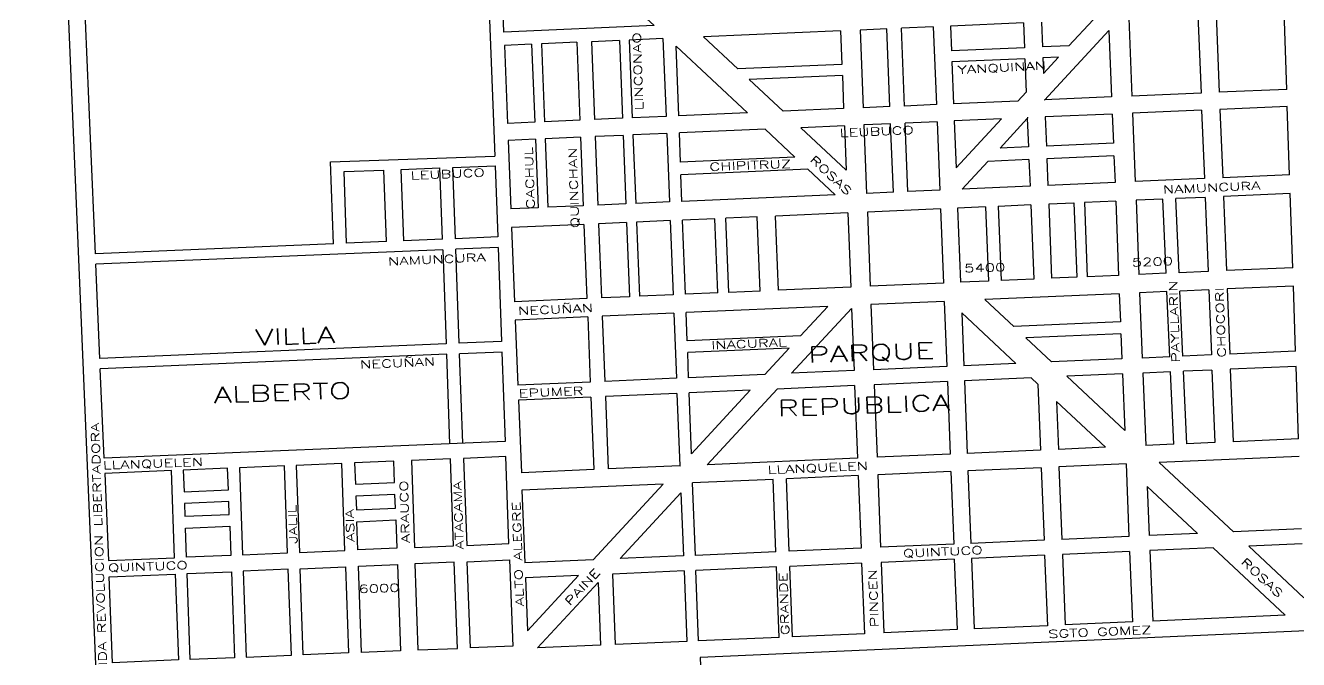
# Model space of a CAD drawing. Header units: millimetres. Extents: x 4374322 to 4409026, y 6503580 to 6534206.
# Drawn here: x 4379236 to 4380827, y 6523729 to 6524521 of the extents above; entities that cross this region are included whole.
import ezdxf

# ---------------------------------------------------------------- set-up
doc = ezdxf.new("R2010")
doc.units = ezdxf.units.MM
for name, color, linetype in [('LINEA CALLE', 252, 'Continuous'), ('NOMBRE BARRIO', 8, 'Continuous'), ('NOMBRE CALLE', 252, 'Continuous')]:
    doc.layers.add(name, color=color, linetype=linetype)
doc.styles.add('ROMANS', font='romans')

msp = doc.modelspace()

# ---------------------------------------------------------------- linework, layer by layer
at = {"layer": 'LINEA CALLE', "transparency": 33554687}
for p, q in [((4380700.8, 6524534.3), (4380704.7, 6524436.9)), ((4380723.7, 6524535.3), (4380727.5, 6524437.9)), ((4380811.8, 6524441.6), (4380808.5, 6524539)), ((4380312, 6524517.3), (4380278.7, 6524515.8)), ((4380278.7, 6524515.8), (4380282.5, 6524418.5)), ((4380315.9, 6524420), (4380312, 6524517.3)), ((4380370.1, 6524519.8), (4380330.2, 6524518.1)), ((4380334.1, 6524420.8), (4380330.2, 6524518.1)), ((4380370.1, 6524519.8), (4380374, 6524422.5)), ((4380482.9, 6524524.8), (4380391.5, 6524520.8)), ((4380391.5, 6524520.8), (4380392.7, 6524489.7)), ((4380482.9, 6524524.8), (4380484.1, 6524493.7)), ((4380505.3, 6524525.7), (4380506.5, 6524494.6)), ((4380509.1, 6524428.2), (4380589.6, 6524515.2)), ((4380539.7, 6524496.1), (4380569.8, 6524528.6)), ((4380589.6, 6524515.2), (4380592.9, 6524432.1)), ((4380614.5, 6524530.5), (4380618.3, 6524433.2)), ((4379924.6, 6524500.4), (4379880.4, 6524498.5)), ((4379924.6, 6524500.4), (4379928.4, 6524403.1)), ((4379977.9, 6524502.7), (4379942.9, 6524501.2)), ((4379942.9, 6524501.2), (4379946.7, 6524403.9)), ((4379977.9, 6524502.7), (4379981.8, 6524405.4)), ((4380032.3, 6524505.1), (4379990.1, 6524503.3)), ((4379990.1, 6524503.3), (4379994, 6524405.9)), ((4380032.3, 6524505.1), (4380036.1, 6524407.8)), ((4380254.3, 6524514.8), (4380083, 6524507.3)), ((4380083, 6524507.3), (4380126, 6524467.1)), ((4380254.3, 6524514.8), (4380256, 6524472.7)), ((4379868.2, 6524497.9), (4379834.2, 6524496.5)), ((4379834.2, 6524496.5), (4379838, 6524399.1)), ((4379868.2, 6524497.9), (4379872, 6524400.6)), ((4379880.4, 6524498.5), (4379884.2, 6524401.1)), ((4380048.7, 6524495.7), (4380138, 6524412.2)), ((4380052, 6524408.5), (4380048.7, 6524495.7)), ((4380484.1, 6524493.7), (4380392.7, 6524489.7)), ((4380539.7, 6524496.1), (4380506.5, 6524494.6)), ((4380256, 6524472.7), (4380126, 6524467.1)), ((4380484.7, 6524479.9), (4380393.2, 6524475.9)), ((4380393.2, 6524475.9), (4380395.3, 6524423.4)), ((4380484.7, 6524479.9), (4380486.3, 6524438.3)), ((4380526.5, 6524481.7), (4380507, 6524480.9)), ((4380507, 6524480.9), (4380507.8, 6524461.5)), ((4380507.8, 6524461.5), (4380526.5, 6524481.7)), ((4380256.5, 6524459), (4380140.1, 6524453.9)), ((4380140.1, 6524453.9), (4380182.7, 6524414.2)), ((4380256.5, 6524459), (4380258.1, 6524417.5)), ((4380475.8, 6524427), (4380486.3, 6524438.3)), ((4380704.7, 6524436.9), (4380618.3, 6524433.2)), ((4380811.8, 6524441.6), (4380727.5, 6524437.9)), ((4380315.9, 6524420), (4380282.5, 6524418.5)), ((4380374, 6524422.5), (4380334.1, 6524420.8)), ((4380475.8, 6524427), (4380395.3, 6524423.4)), ((4380592.9, 6524432.1), (4380509.1, 6524428.4)), ((4380509.1, 6524428.4), (4380509.1, 6524428.2)), ((4380812.5, 6524420.3), (4380728.4, 6524416.6)), ((4380815.4, 6524334.7), (4380812.5, 6524420.3)), ((4379981.8, 6524405.4), (4379946.7, 6524403.9)), ((4380036.1, 6524407.8), (4379994, 6524405.9)), ((4380138, 6524412.2), (4380052, 6524408.5)), ((4380258.1, 6524417.5), (4380182.7, 6524414.2)), ((4380455.2, 6524404.7), (4380396.1, 6524402.1)), ((4380398.5, 6524343.4), (4380455.2, 6524404.7)), ((4380453.5, 6524368.1), (4380487.6, 6524405)), ((4380488.7, 6524406.1), (4380487.6, 6524406.1)), ((4380487.6, 6524405), (4380489, 6524369.6)), ((4380593.8, 6524410.7), (4380509.9, 6524407.1)), ((4380509.9, 6524407.1), (4380511.4, 6524370.6)), ((4380593.8, 6524410.7), (4380595.2, 6524374.3)), ((4380705.5, 6524415.6), (4380619.2, 6524411.8)), ((4380619.2, 6524411.8), (4380622.6, 6524326.3)), ((4380705.5, 6524415.6), (4380708.9, 6524330.1)), ((4380728.4, 6524416.6), (4380731.8, 6524331.1)), ((4379872, 6524400.6), (4379838, 6524399.1)), ((4379928.4, 6524403.1), (4379884.2, 6524401.1)), ((4380159.9, 6524391.8), (4380052.8, 6524387.1)), ((4380159.9, 6524391.8), (4380197.2, 6524356.9)), ((4380259, 6524396.1), (4380204.5, 6524393.7)), ((4380204.5, 6524393.7), (4380261.2, 6524340.8)), ((4380259, 6524396.1), (4380261.2, 6524340.8)), ((4380316.8, 6524398.6), (4380283.4, 6524397.2)), ((4380283.4, 6524397.2), (4380286.7, 6524311.6)), ((4380320.3, 6524313.1), (4380316.8, 6524398.6)), ((4380374.8, 6524401.2), (4380335, 6524399.4)), ((4380338.5, 6524313.9), (4380335, 6524399.4)), ((4380374.8, 6524401.2), (4380378.2, 6524315.6)), ((4380396.1, 6524402.1), (4380398.5, 6524343.4)), ((4379872.9, 6524379.3), (4379838.8, 6524377.8)), ((4379838.8, 6524377.8), (4379842.2, 6524292.2)), ((4379872.9, 6524379.3), (4379876.3, 6524293.7)), ((4379929.3, 6524381.7), (4379885.1, 6524379.8)), ((4379885.1, 6524379.8), (4379888.5, 6524294.3)), ((4379929.3, 6524381.7), (4379932.7, 6524296.2)), ((4379982.6, 6524384.1), (4379947.6, 6524382.5)), ((4379947.6, 6524382.5), (4379950.9, 6524297)), ((4379982.6, 6524384.1), (4379986, 6524298.5)), ((4380037, 6524386.4), (4379994.8, 6524384.6)), ((4379994.8, 6524384.6), (4379998.2, 6524299)), ((4380037, 6524386.4), (4380040.4, 6524300.9)), ((4380054.2, 6524350.7), (4380052.8, 6524387.1)), ((4380595.2, 6524374.3), (4380511.4, 6524370.6)), ((4380197.2, 6524356.9), (4380053.9, 6524350.7)), ((4380489, 6524369.6), (4380453.5, 6524368.1)), ((4380595.8, 6524358.5), (4380512, 6524354.8)), ((4380595.8, 6524358.5), (4380597.2, 6524325.2)), ((4380213.3, 6524341.8), (4380054.6, 6524334.9)), ((4380213.3, 6524341.8), (4380247.4, 6524309.9)), ((4380406.1, 6524316.8), (4380438.3, 6524351.6)), ((4380489.7, 6524353.9), (4380438.3, 6524351.6)), ((4380489.7, 6524353.9), (4380491, 6524320.5)), ((4380512, 6524354.8), (4380513.3, 6524321.5)), ((4380056, 6524301.6), (4380054.8, 6524334.9)), ((4380597.2, 6524325.2), (4380513.3, 6524321.5)), ((4380708.9, 6524330.1), (4380622.6, 6524326.3)), ((4380815.4, 6524334.7), (4380731.8, 6524331.1)), ((4380247.4, 6524309.9), (4380056, 6524301.6)), ((4380320.3, 6524313.1), (4380286.7, 6524311.6)), ((4380378.2, 6524315.6), (4380338.5, 6524313.9)), ((4380491, 6524320.5), (4380406.1, 6524316.8)), ((4380816.2, 6524311.3), (4380732.7, 6524307.6)), ((4380819.3, 6524218.6), (4380816.2, 6524311.3)), ((4379876.3, 6524293.7), (4379842.2, 6524292.2)), ((4379932.7, 6524296.2), (4379888.5, 6524294.3)), ((4379986, 6524298.5), (4379950.9, 6524297)), ((4380040.4, 6524300.9), (4379998.2, 6524299)), ((4380435.5, 6524294.7), (4380400.5, 6524293.1)), ((4380400.5, 6524293.1), (4380404.1, 6524200.5)), ((4380435.5, 6524294.9), (4380439.2, 6524202)), ((4380491.9, 6524297.1), (4380451.3, 6524295.3)), ((4380451.3, 6524295.5), (4380454.9, 6524202.7)), ((4380491.9, 6524297.1), (4380495.6, 6524204.5)), ((4380545.8, 6524299.5), (4380514.3, 6524298.1)), ((4380514.3, 6524298.1), (4380517.9, 6524205.4)), ((4380545.7, 6524299.7), (4380549.4, 6524206.8)), ((4380598.1, 6524301.8), (4380559, 6524300)), ((4380559, 6524300.2), (4380562.6, 6524207.4)), ((4380598.1, 6524301.8), (4380601.7, 6524209.1)), ((4380656.9, 6524304.3), (4380623.5, 6524302.9)), ((4380623.5, 6524302.9), (4380627.1, 6524210.2)), ((4380661, 6524211.7), (4380656.9, 6524304.3)), ((4380709.8, 6524306.6), (4380673.2, 6524305)), ((4380677.4, 6524212.4), (4380673.2, 6524305)), ((4380709.8, 6524306.6), (4380713.5, 6524214)), ((4380732.7, 6524307.6), (4380736.4, 6524215)), ((4380041.3, 6524277.5), (4379999.1, 6524275.6)), ((4380041.3, 6524277.5), (4380044.9, 6524184.8)), ((4380097.2, 6524279.9), (4380056.9, 6524278.1)), ((4380060.4, 6524185.5), (4380056.9, 6524278.1)), ((4380100.7, 6524187.2), (4380097.2, 6524279.9)), ((4380150.1, 6524282.2), (4380111, 6524280.5)), ((4380114.5, 6524187.8), (4380111, 6524280.5)), ((4380153.6, 6524189.5), (4380150.1, 6524282.2)), ((4380263.3, 6524287.1), (4380172.9, 6524283.2)), ((4380176.5, 6524190.5), (4380172.9, 6524283.2)), ((4380263.3, 6524287.1), (4380267, 6524194.5)), ((4380379.1, 6524292.2), (4380287.7, 6524288.2)), ((4380287.7, 6524288.2), (4380291.3, 6524195.5)), ((4380379.1, 6524292.2), (4380382.8, 6524199.5)), ((4379933.6, 6524272.8), (4379843.2, 6524268.8)), ((4379843.2, 6524268.8), (4379846.8, 6524176.1)), ((4379933.6, 6524272.8), (4379937.2, 6524180.1)), ((4379986.9, 6524275.1), (4379951.9, 6524273.6)), ((4379951.9, 6524273.6), (4379955.5, 6524180.9)), ((4379986.9, 6524275.1), (4379990.6, 6524182.4)), ((4379999.1, 6524275.6), (4380002.8, 6524182.9)), ((4380713.5, 6524214), (4380677.4, 6524212.4)), ((4380819.3, 6524218.6), (4380736.4, 6524215)), ((4380382.8, 6524199.5), (4380291.3, 6524195.5)), ((4380439.2, 6524202), (4380404.1, 6524200.5)), ((4380495.6, 6524204.5), (4380454.9, 6524202.7)), ((4380549.4, 6524206.8), (4380517.9, 6524205.4)), ((4380601.7, 6524209.1), (4380562.6, 6524207.4)), ((4380661, 6524211.7), (4380627.1, 6524210.2)), ((4379990.6, 6524182.4), (4379955.5, 6524180.9)), ((4380044.9, 6524184.8), (4380002.8, 6524182.9)), ((4380100.7, 6524187.2), (4380060.4, 6524185.5)), ((4380153.6, 6524189.5), (4380114.5, 6524187.8)), ((4380267, 6524194.5), (4380176.5, 6524190.5)), ((4380602.6, 6524186.2), (4380434.4, 6524178.8)), ((4380602.6, 6524186.2), (4380604, 6524150.9)), ((4380662, 6524188.8), (4380628, 6524187.3)), ((4380628, 6524187.3), (4380631.3, 6524105.8)), ((4380665.7, 6524107.3), (4380662, 6524188.8)), ((4380714.4, 6524191.1), (4380678.4, 6524189.5)), ((4380682, 6524108), (4380678.4, 6524189.5)), ((4380714.4, 6524191.1), (4380717.6, 6524109.6)), ((4380820.1, 6524195.7), (4380737.3, 6524192.1)), ((4380737.3, 6524192.1), (4380740.5, 6524110.6)), ((4380822.8, 6524114.2), (4380820.1, 6524195.7)), ((4379937.2, 6524180.1), (4379846.8, 6524176.1)), ((4380238.3, 6524170.3), (4380061.3, 6524162.6)), ((4380193.1, 6524086.7), (4380268, 6524167.6)), ((4380204.2, 6524133.4), (4380238.3, 6524170.3)), ((4380268, 6524167.6), (4380271.1, 6524090.1)), ((4380383.7, 6524176.6), (4380292.2, 6524172.6)), ((4380292.2, 6524172.6), (4380295.5, 6524091.2)), ((4380383.7, 6524176.6), (4380386.9, 6524095.2)), ((4380434.4, 6524178.8), (4380470.6, 6524145.1)), ((4379938.2, 6524157.2), (4379847.7, 6524153.2)), ((4379847.7, 6524153.2), (4379850.9, 6524071.8)), ((4379938.2, 6524157.2), (4379941.4, 6524075.7)), ((4380045.9, 6524161.9), (4379956.4, 6524158)), ((4379956.4, 6524158), (4379959.7, 6524076.5)), ((4380045.9, 6524161.9), (4380049.1, 6524080.4)), ((4380062.6, 6524127.3), (4380061.3, 6524162.6)), ((4380405.6, 6524162.1), (4380408.2, 6524096.1)), ((4380405.6, 6524162.1), (4380473.2, 6524098.9)), ((4380604, 6524150.9), (4380470.6, 6524145.1)), ((4380204.2, 6524133.4), (4380062.6, 6524127.3)), ((4380604.6, 6524136.2), (4380485.7, 6524131)), ((4380604.6, 6524136.2), (4380605.9, 6524104.7)), ((4380189.9, 6524118.1), (4380063.2, 6524112.5)), ((4380159.6, 6524085.2), (4380189.9, 6524118.1)), ((4380485.7, 6524131), (4380517.9, 6524100.9)), ((4380064.4, 6524081.1), (4380063.2, 6524112.5)), ((4380605.9, 6524104.7), (4380517.9, 6524100.9)), ((4380665.7, 6524107.3), (4380631.3, 6524105.8)), ((4380717.6, 6524109.6), (4380682, 6524108)), ((4380822.8, 6524114.2), (4380740.5, 6524110.6)), ((4380271.1, 6524090.1), (4380193.1, 6524086.7)), ((4380386.9, 6524095.2), (4380295.5, 6524091.2)), ((4380473.2, 6524098.9), (4380408.2, 6524096.1)), ((4380606.6, 6524085.9), (4380537.2, 6524082.9)), ((4380606.6, 6524085.9), (4380609.4, 6524015.3)), ((4380666.5, 6524088.5), (4380632, 6524087)), ((4380632, 6524087), (4380635.6, 6523996.4)), ((4380670.6, 6523997.9), (4380666.5, 6524088.5)), ((4380718.4, 6524090.8), (4380682.9, 6524089.2)), ((4380686.9, 6523998.6), (4380682.9, 6524089.2)), ((4380718.4, 6524090.8), (4380722, 6524000.1)), ((4380823.4, 6524095.3), (4380741.2, 6524091.8)), ((4380741.2, 6524091.8), (4380744.8, 6524001.1)), ((4380826.5, 6524004.7), (4380823.4, 6524095.3)), ((4379941.4, 6524075.7), (4379850.9, 6524071.8)), ((4380049.1, 6524080.4), (4379959.7, 6524076.5)), ((4380159.6, 6524085.2), (4380064.4, 6524081.1)), ((4380271.8, 6524071.3), (4380174.9, 6524067)), ((4380271.8, 6524071.3), (4380275.4, 6523980.6)), ((4380387.7, 6524076.3), (4380296.2, 6524072.3)), ((4380296.2, 6524072.3), (4380299.8, 6523981.7)), ((4380387.7, 6524076.3), (4380391.2, 6523985.7)), ((4380492.5, 6524080.9), (4380409, 6524077.3)), ((4380409, 6524077.3), (4380412.6, 6523986.6)), ((4380492.5, 6524080.9), (4380500.8, 6524073.2)), ((4380500.8, 6524073.2), (4380504, 6523990.6)), ((4380537.2, 6524082.9), (4380609.4, 6524015.3)), ((4379942.1, 6524056.9), (4379851.7, 6524052.9)), ((4379942.1, 6524056.9), (4379945.7, 6523966.3)), ((4380049.8, 6524061.6), (4379960.4, 6524057.7)), ((4379960.4, 6524057.7), (4379964, 6523967.1)), ((4380049.8, 6524061.6), (4380053.4, 6523971)), ((4380141.4, 6524065.6), (4380065.1, 6524062.3)), ((4380068, 6523986.2), (4380065.1, 6524062.3)), ((4380068, 6523986.2), (4380141.4, 6524065.6)), ((4380087.4, 6523972.4), (4380174.9, 6524067)), ((4379851.7, 6524052.9), (4379855.3, 6523962.3)), ((4380524, 6524051.4), (4380526.4, 6523991.6)), ((4380524, 6524051.4), (4380585.3, 6523994.2)), ((4380504, 6523990.6), (4380412.6, 6523986.6)), ((4380585.3, 6523994.2), (4380526.4, 6523991.6)), ((4380670.6, 6523997.9), (4380635.6, 6523996.4)), ((4380722, 6524000.1), (4380686.9, 6523998.6)), ((4380826.5, 6524004.7), (4380744.8, 6524001.1)), ((4380275.4, 6523980.6), (4380087.4, 6523972.4)), ((4380391.2, 6523985.7), (4380299.8, 6523981.7)), ((4380827.2, 6523982.8), (4380652.4, 6523975.2)), ((4380652.4, 6523975.2), (4380745.2, 6523888.4)), ((4379945.7, 6523966.3), (4379855.3, 6523962.3)), ((4380053.4, 6523971), (4379964, 6523967.1)), ((4380053.4, 6523970.5), (4380053.8, 6523971)), ((4380276.3, 6523958.8), (4380186.6, 6523954.8)), ((4380276.3, 6523958.8), (4380279.9, 6523868.1)), ((4380392.1, 6523963.8), (4380300.7, 6523959.8)), ((4380300.7, 6523959.8), (4380304.2, 6523869.2)), ((4380392.1, 6523963.8), (4380395.7, 6523873.2)), ((4380504.9, 6523968.7), (4380413.4, 6523964.7)), ((4380413.4, 6523964.7), (4380417, 6523874.1)), ((4380504.9, 6523968.7), (4380508.5, 6523878.1)), ((4380611.1, 6523973.4), (4380527.2, 6523969.7)), ((4380527.2, 6523969.7), (4380530.8, 6523879.1)), ((4380611.1, 6523973.4), (4380614.6, 6523882.7)), ((4380032.7, 6523948.1), (4379856.1, 6523940.4)), ((4379945.1, 6523853.5), (4380032.7, 6523948.1)), ((4380169.8, 6523954.1), (4380069.3, 6523949.7)), ((4380072.8, 6523859.1), (4380069.3, 6523949.7)), ((4380173.3, 6523863.5), (4380169.8, 6523954.1)), ((4380190, 6523864.2), (4380186.6, 6523954.8)), ((4380637.6, 6523945.3), (4380700.5, 6523886.5)), ((4380637.6, 6523945.3), (4380640, 6523883.8)), ((4379856.1, 6523940.4), (4379859.7, 6523849.8)), ((4379978.7, 6523855), (4380054.7, 6523937.1)), ((4380054.7, 6523937.1), (4380057.9, 6523858.4)), ((4380614.6, 6523882.7), (4380530.8, 6523879.1)), ((4380700.5, 6523886.5), (4380640, 6523883.8)), ((4380830.3, 6523892.1), (4380745.2, 6523888.4)), ((4380173.3, 6523863.5), (4380072.8, 6523859.1)), ((4380279.9, 6523868.1), (4380190, 6523864.2)), ((4380395.7, 6523873.2), (4380304.2, 6523869.2)), ((4380508.5, 6523878.1), (4380417, 6523874.1)), ((4380615.4, 6523863.9), (4380531.6, 6523860.2)), ((4380615.4, 6523863.9), (4380618.9, 6523775.8)), ((4380719.8, 6523868.4), (4380640.8, 6523865)), ((4380640.8, 6523865), (4380644.3, 6523776.9)), ((4380719.8, 6523868.4), (4380810, 6523784.2)), ((4380830.9, 6523873.3), (4380764.5, 6523870.4)), ((4380764.5, 6523870.4), (4380833.2, 6523806.2)), ((4379945.1, 6523853.5), (4379859.3, 6523849.8)), ((4380057.9, 6523858.4), (4379978.7, 6523855)), ((4380280.6, 6523849.3), (4380190.7, 6523845.3)), ((4380280.6, 6523849.3), (4380284.1, 6523761.2)), ((4380396.4, 6523854.3), (4380305, 6523850.3)), ((4380305, 6523850.3), (4380308.5, 6523762.3)), ((4380396.4, 6523854.3), (4380399.9, 6523766.3)), ((4380509.2, 6523859.2), (4380417.8, 6523855.2)), ((4380417.8, 6523855.2), (4380421.3, 6523767.2)), ((4380509.2, 6523859.2), (4380512.7, 6523771.2)), ((4380531.6, 6523860.2), (4380535, 6523772.2)), ((4379926.9, 6523833.8), (4379860.5, 6523830.9)), ((4379860.5, 6523830.9), (4379863.1, 6523764.8)), ((4379863.1, 6523764.8), (4379926.9, 6523833.8)), ((4380058.6, 6523839.6), (4379969.2, 6523835.7)), ((4379969.2, 6523835.7), (4379972.7, 6523747.6)), ((4380058.6, 6523839.6), (4380062.1, 6523751.5)), ((4380174, 6523844.6), (4380073.5, 6523840.2)), ((4380076.8, 6523752.2), (4380073.5, 6523840.2)), ((4380177.3, 6523756.5), (4380174, 6523844.6)), ((4380194.1, 6523757.3), (4380190.7, 6523845.3)), ((4379875.4, 6523743.4), (4379951.3, 6523825.3)), ((4379951.3, 6523825.3), (4379954.4, 6523746.8)), ((4380810, 6523784.2), (4380644.3, 6523776.9)), ((4380512.7, 6523771.2), (4380421.3, 6523767.2)), ((4380618.9, 6523775.8), (4380535, 6523772.2)), ((4380062.1, 6523751.5), (4379972.7, 6523747.6)), ((4380177.3, 6523756.5), (4380076.8, 6523752.2)), ((4380836.6, 6523764.6), (4380078.6, 6523731.5)), ((4380284.1, 6523761.2), (4380194.1, 6523757.3)), ((4380399.9, 6523766.3), (4380308.5, 6523762.3)), ((4379954.4, 6523746.8), (4379875.4, 6523743.4))]:
    msp.add_line(p, q, dxfattribs=at)
for points in [[(4379324.2, 6523703.2), (4379253, 6525400.9), (4379235.6, 6525810.1, -0.158095), (4379243.9, 6525839.8, -0.042943), (4379310.1, 6525923.2), (4379344, 6525972.4, 0.074751), (4379364, 6526024.9, -0.001424), (4379372.5, 6526080.9, 0.040337), (4379399.4, 6526194.2), (4379412, 6526257.8), (4379422.3, 6526315.9, -0.100378), (4379447.6, 6526369.8, 0.100378)], [(4380078.6, 6523731.5), (4380115.9, 6522768.8), (4379897.2, 6522760.2), (4379901.9, 6522637.2), (4379883.1, 6522636.4), (4379878.4, 6522757.1), (4379474.1, 6522742.2), (4379475.3, 6522713.2), (4379460.3, 6522713.8), (4379459.1, 6522741.6), (4379385.8, 6522738.9), (4379375.4, 6523016.6), (4379370.4, 6523016.4), (4379371.2, 6522994.8, -0.323786), (4379287.4, 6522869.4), (4379282.7, 6522890.3, 0.316465), (4379350.1, 6522994), (4379324.2, 6523703.2)]]:
    msp.add_lwpolyline(points, format="xyb", dxfattribs=at)
for points in [[(4379323.1, 6524236), (4379317, 6524380.1), (4379302.5, 6524724.9), (4379540.5, 6524729.1), (4379548, 6524539.2), (4379814.5, 6524549.6), (4379820.6, 6524401.1), (4379822.2, 6524358.3)], [(4379617, 6524350.9), (4379822.2, 6524358.3)], [(4379620.7, 6524248.5), (4379617, 6524350.9)], [(4379633.7, 6524339), (4379683.4, 6524340.8)], [(4379686.7, 6524251.3), (4379683.4, 6524340.8)], [(4379705.3, 6524341.6), (4379753.5, 6524343.4)], [(4379708.6, 6524252.2), (4379705.3, 6524341.6)], [(4379756.7, 6524254.2), (4379753.5, 6524343.4)], [(4379769.8, 6524343.9), (4379822.6, 6524345.9)], [(4379773, 6524254.9), (4379769.8, 6524343.9)], [(4379822.6, 6524345.9), (4379825.9, 6524257.2)], [(4379637, 6524249.2), (4379633.7, 6524339)], [(4379620.7, 6524248.5), (4379323.1, 6524236)], [(4379686.7, 6524251.3), (4379637, 6524249.2)], [(4379756.7, 6524254.2), (4379708.6, 6524252.2)], [(4379825.9, 6524257.2), (4379773, 6524254.9)], [(4379757.2, 6524241.2), (4379323.6, 6524222.9)], [(4379757.2, 6524241.2), (4379761.5, 6524123.5)], [(4379826.4, 6524244.1), (4379773.5, 6524241.8)], [(4379777.8, 6524124.2), (4379773.5, 6524241.8)], [(4379826.3, 6524244.1), (4379830.6, 6524126.4)], [(4379328.6, 6524105.3), (4379323.6, 6524222.9)], [(4379761.5, 6524123.5), (4379328.6, 6524105.3)], [(4379830.6, 6524126.4), (4379777.8, 6524124.2)], [(4379831.1, 6524113.3), (4379835.2, 6524001.4), (4379333.8, 6523980.4), (4379329.1, 6524092.2)], [(4379762, 6524110.4), (4379329.1, 6524092.2)], [(4379766.1, 6523998.5), (4379762, 6524110.4)], [(4379831.2, 6524113.3), (4379778.2, 6524111.1)], [(4379782.3, 6523999.2), (4379778.2, 6524111.1)], [(4379647, 6523974.6), (4379648, 6523947.9), (4379696.9, 6523950.1), (4379696, 6523976.7), (4379647, 6523974.6)], [(4379721.6, 6523868.8), (4379770.7, 6523870.9), (4379766.8, 6523979.6), (4379717.9, 6523977.6)], [(4379717.9, 6523977.6), (4379721.6, 6523868.8)], [(4379783, 6523980.3), (4379787, 6523871.6), (4379839.8, 6523873.8), (4379835.9, 6523982.5), (4379783, 6523980.3)], [(4379339.2, 6523852.7), (4379422, 6523856.2), (4379418.1, 6523965.1), (4379334.6, 6523961.6), (4379339.2, 6523852.7)], [(4379488.2, 6523968), (4379432.8, 6523965.7), (4379433.8, 6523938.7), (4379489.2, 6523941.2), (4379488.2, 6523968)], [(4379506.9, 6523859.8), (4379563.2, 6523862.1), (4379559.3, 6523971), (4379502.9, 6523968.6), (4379506.9, 6523859.8)], [(4379634.7, 6523865.2), (4379630.8, 6523974), (4379574, 6523971.6), (4379578, 6523862.8), (4379634.7, 6523865.2)], [(4379490.3, 6523910.3), (4379489.7, 6523926.4), (4379434.3, 6523924), (4379434.9, 6523907.9), (4379490.3, 6523910.3)], [(4379699.7, 6523867.9), (4379651, 6523865.8), (4379649.7, 6523901.2), (4379698.5, 6523903.4), (4379699.7, 6523867.9)], [(4379655.7, 6523737.8), (4379651.7, 6523845.4), (4379700.4, 6523847.5), (4379704.1, 6523739.8), (4379655.7, 6523737.8)], [(4379722.3, 6523848.4), (4379725.9, 6523740.8), (4379775.4, 6523742.8), (4379771.5, 6523850.5), (4379722.3, 6523848.4)], [(4379787.7, 6523851.1), (4379840.6, 6523853.4), (4379844.5, 6523745.7), (4379791.6, 6523743.5), (4379787.7, 6523851.1)], [(4379340, 6523832.2), (4379422.8, 6523835.7), (4379426.7, 6523728.3), (4379344.5, 6523724.8), (4379340, 6523832.2)], [(4379511.6, 6523731.8), (4379567.9, 6523734.2), (4379564, 6523841.7), (4379507.7, 6523839.3), (4379511.6, 6523731.8)], [(4379639.4, 6523737.1), (4379582.6, 6523734.8), (4379578.7, 6523842.3), (4379635.5, 6523844.7), (4379639.4, 6523737.1)]]:
    msp.add_lwpolyline(points, dxfattribs=at)
for points in [[(4379833.5, 6524513.3), (4379832, 6524550.3), (4379983.9, 6524556.2), (4380021.1, 6524521.4)], [(4379698, 6523918.1), (4379697.4, 6523935.3), (4379648.5, 6523933.2), (4379649.2, 6523916), (4379698, 6523918.1)], [(4379436.7, 6523856.8), (4379435.4, 6523893.2), (4379490.8, 6523895.6), (4379492.2, 6523859.1)], [(4379496.8, 6523731.2), (4379441.4, 6523728.9), (4379437.5, 6523836.4), (4379492.9, 6523838.7)]]:
    msp.add_lwpolyline(points, close=True, dxfattribs=at)

# ---------------------------------------------------------------- texts
at = {"layer": 'NOMBRE BARRIO', "transparency": 33554687, "style": 'ROMANS', "width": 1.5}
for s, p in [('VILLA', (4379523, 6524121.5)), ('PARQUE ', (4380213.9, 6524099.8)), ('ALBERTO', (4379471, 6524049.5)), ('REPUBLICA', (4380175.9, 6524032.8))]:
    msp.add_text(s, height=20, rotation=2, dxfattribs=at).set_placement(p)
at = {"layer": 'NOMBRE CALLE', "transparency": 33554687, "style": 'ROMANS', "width": 1.5}
for s, rotation, p in [('LINCONAO', 92, (4380007.7, 6524415.4)), ('YANQUINAN', 3, (4380400.8, 6524460.9)), ('LEUBUCO', 2.4984, (4380253.4, 6524382)), ('CACHUL', 92, (4379872, 6524292)), ('QUINCHAN', 92, (4379927.6, 6524268.2)), ('ROSAS', 317, (4380215.1, 6524352.6)), ('LEUBUCO', 2.4984, (4379717.3, 6524328.8)), ('CHIPITRUZ', 2.2358, (4380090.5, 6524339.7)), ('NAMUNCURA', 2.4984, (4380657.2, 6524311.2)), ('NAMUNCURA', 2.4984, (4379689, 6524221.5)), ('5200', 2, (4380618.4, 6524220.2)), ('5400', 2, (4380408.9, 6524212.8)), ('PAYLLARIN', 92, (4380678.2, 6524100)), ('CHOCORI', 92, (4380735.6, 6524106.3)), ('NECUÑAN', 2.4984, (4379851.4, 6524159.5)), ('INACURAL', 2.4984, (4380092.7, 6524116.6)), ('NECUÑAN', 2.4984, (4379654, 6524092.4)), ('EPUMER', 2.4984, (4379852.2, 6524056.5)), ('AVENIDA REVOLUCION LIBERTADORA', 91.8753, (4379338.9, 6523671.7)), ('LLANQUELEN', 2, (4379332.5, 6523966.6)), ('LLANQUELEN', 2.4984, (4380163.4, 6523960.8)), ('ARAUCO', 92, (4379715.8, 6523874.5)), ('ATACAMA', 92, (4379783.2, 6523866.5)), ('JALIL', 92, (4379575.5, 6523873.7)), ('ASIA', 92, (4379646.9, 6523875.9)), ('ALTO ALEGRE', 92, (4379858.3, 6523795.4)), ('QUINTUCO', 2.4984, (4380332.4, 6523856.5)), ('QUINTUCO', 2, (4379338.9, 6523838.5)), ('ROSAS', 317, (4380753.8, 6523849.7)), ('PAINE', 47, (4379915.9, 6523795.5)), ('GRANDE', 92, (4380190.1, 6523759.5)), ('PINCEN', 92, (4380301.7, 6523769.4)), ('6000', 2, (4379651.9, 6523812)), ('SGTO GOMEZ', 2.4984, (4380513.9, 6523755.6))]:
    msp.add_text(s, height=10, rotation=rotation, dxfattribs=at).set_placement(p)

doc.saveas('drawing.dxf')
